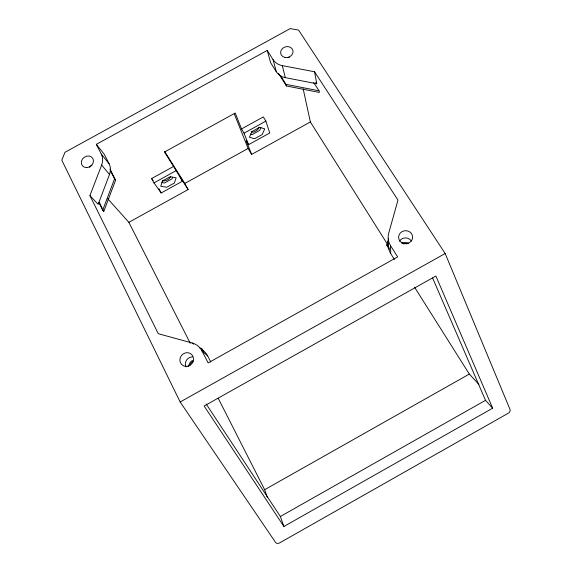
<?xml version="1.0" encoding="UTF-8"?>
<svg xmlns="http://www.w3.org/2000/svg" width="572" height="572" viewBox="0 0 572 572"><rect width="100%" height="100%" fill="white"/><g stroke="black" fill="none" stroke-linecap="round" stroke-linejoin="round"><path stroke-width="0.86" d="M389.296 249.328L386.958 245.61L388.567 238.553M386.958 245.61L388.602 239.697M172.558 177.291L172.058 178.807L164.457 183.004L161.883 182.568M109.946 169.069L115.601 180.116L103.789 211.411L102.681 210.231L114.55 178.836L110.096 170.127M96.332 144.351L104.233 154.276L109.123 163.806A15.53 13.428 -35.1 0 1 109.495 174.503L98.148 204.34L89.918 195.595L101.659 165.036A15.952 13.714 -35 0 0 101.308 154.09L96.332 144.351L267.246 50.422L273.058 59.631L276.319 71.765A15.387 13.278 -17.5 0 0 285.328 77.649L316.759 83.741L314.557 71.772L282.296 65.616A15.802 13.556 -17.6 0 1 273.058 59.631M260.946 127.563L259.681 130.423L252.123 134.599L250.4 134.105M283.912 526.483L280.359 516.495L485.514 400.328L492.664 408.193L283.912 526.483L204.132 406.013L435.893 276.026L492.664 408.193M267.217 497.175L264.65 489.711L469.319 374.074L478.9 384.391M180.159 401.994L445.173 253.525L298.605 30.116L290.197 28.6L64.965 152.302L61.812 160.217L180.159 401.994L275.568 542.42A3.175 2.41 -23.3 0 0 279.672 542.871L508.258 413.227A3.139 2.374 -39.1 0 0 510.031 409.466L445.173 253.525M182.489 181.195L173.566 166.445L151.644 178.543L153.961 182.89L161.182 192.964L182.489 181.195L180.187 176.977L188.102 189.561L128.857 222.322L107.622 198.598M248.57 144.68L269.748 132.983L265.858 121.121L263.306 116.924L241.534 128.943L244.037 133.169L248.57 144.68L246.132 140.555L251.63 154.433L310.367 121.958L303.16 88.789M164.607 151.337L184.77 183.462L248.105 148.455L234.32 113.921M153.961 182.89L175.919 170.771M244.037 133.169L265.858 121.121M280.344 75.361L286.007 84.349L319.04 90.812L319.333 92.428L286.415 85.972L278.421 73.28M210.868 362.14L207.686 355.934L202.016 350.965A17.689 16.559 -48.9 0 0 192.206 343L158.272 333.705L89.918 195.595M199.556 347.769L202.038 348.934L203.246 351.294M192.206 343L193.522 344.151M101.659 165.036L109.495 174.503M114.55 178.836L115.601 180.116M101.308 154.09L109.123 163.806M151.644 178.543L153.103 180.573M206.17 403.996L280.359 516.495M314.557 71.772L397.962 200.107L388.688 233.29A17.546 16.309 -2.8 0 0 390.519 245.617L390.719 253.589L394.408 259.459M315.794 82.254L316.759 83.741M313.706 82.554L319.04 90.812M390.519 245.617L397.647 256.907L208.137 362.92L202.016 350.965M310.367 121.958L387.466 244.244M414.593 287.266L469.319 374.074M386.915 244.487L389.267 248.219M276.319 71.765L270.642 62.741L267.246 50.422M173.566 166.445L164.486 152.016L235.228 113.027L241.534 128.943M248.105 148.455L251.63 154.433M184.77 183.462L188.102 189.561M158.923 188.724L161.182 192.964M201.244 348.234L202.459 350.6M128.857 222.322L190.283 343.279M218.168 398.191L264.65 489.711M99.485 202.767L102.231 208.265M103.01 209.838L103.789 211.411M98.756 202.352L102.681 210.231M432.611 278.028L485.514 400.328M286.007 84.349L286.415 85.972M282.296 65.616L285.328 77.649M287.909 57.543A6.178 5.327 -17.5 0 1 289.496 57.286M89.59 167.274A6.235 5.391 -35.1 0 1 91.985 165.136M399.456 241.169A6.843 6.378 -2.4 0 1 411.289 240.962M390.719 253.589A17.046 15.894 -2.3 0 1 388.581 243.2M185.993 366.931A6.9 6.478 -49.4 0 1 192.406 356.885M202.002 349.835A17.174 16.123 -49.5 0 1 207.686 355.934M401.851 243.393A6.735 6.285 -2.1 0 1 408.565 243.279M188.803 366.159A6.785 6.378 -49.7 0 1 192.442 360.46M403.439 243.872A6.707 6.263 -2 0 1 406.899 243.815M189.983 365.093A6.757 6.356 -49.8 0 1 193.272 361.111M170.556 176.719A4.941 2.481 -27.2 0 1 166.945 180.101A4.941 2.481 -27.2 0 1 162.334 180.58M258.952 127.241A4.919 2.467 -32 0 1 255.999 130.931A4.919 2.467 -32 0 1 251.315 132.132M162.419 180.988L160.753 186.279L166.738 187.258L174.353 183.054L176.133 177.785L170.184 176.705L162.419 180.988M251.923 131.574L249.442 137.294L254.583 138.731L262.162 134.549L264.729 128.857L259.638 127.313L251.923 131.574M285.042 57.472A6.321 5.42 -17.6 0 0 292.9 50.329A6.321 5.42 -17.6 0 0 282.532 48.42A6.321 5.42 -17.6 0 0 285.042 57.472M86.737 167.56A6.378 5.484 -35 0 0 92.95 158.687A6.378 5.484 -35 0 0 82.439 159.059A6.378 5.484 -35 0 0 86.737 167.56M402.202 242.921A7.021 6.521 -2.8 0 0 412.641 237.058A7.021 6.521 -2.8 0 0 402.023 231.624A7.021 6.521 -2.8 0 0 402.202 242.921M188.045 366.194A7.079 6.621 -48.9 0 0 191.842 354.676A7.079 6.621 -48.9 0 0 180.251 357.757A7.079 6.621 -48.9 0 0 188.045 366.194"/></g></svg>
